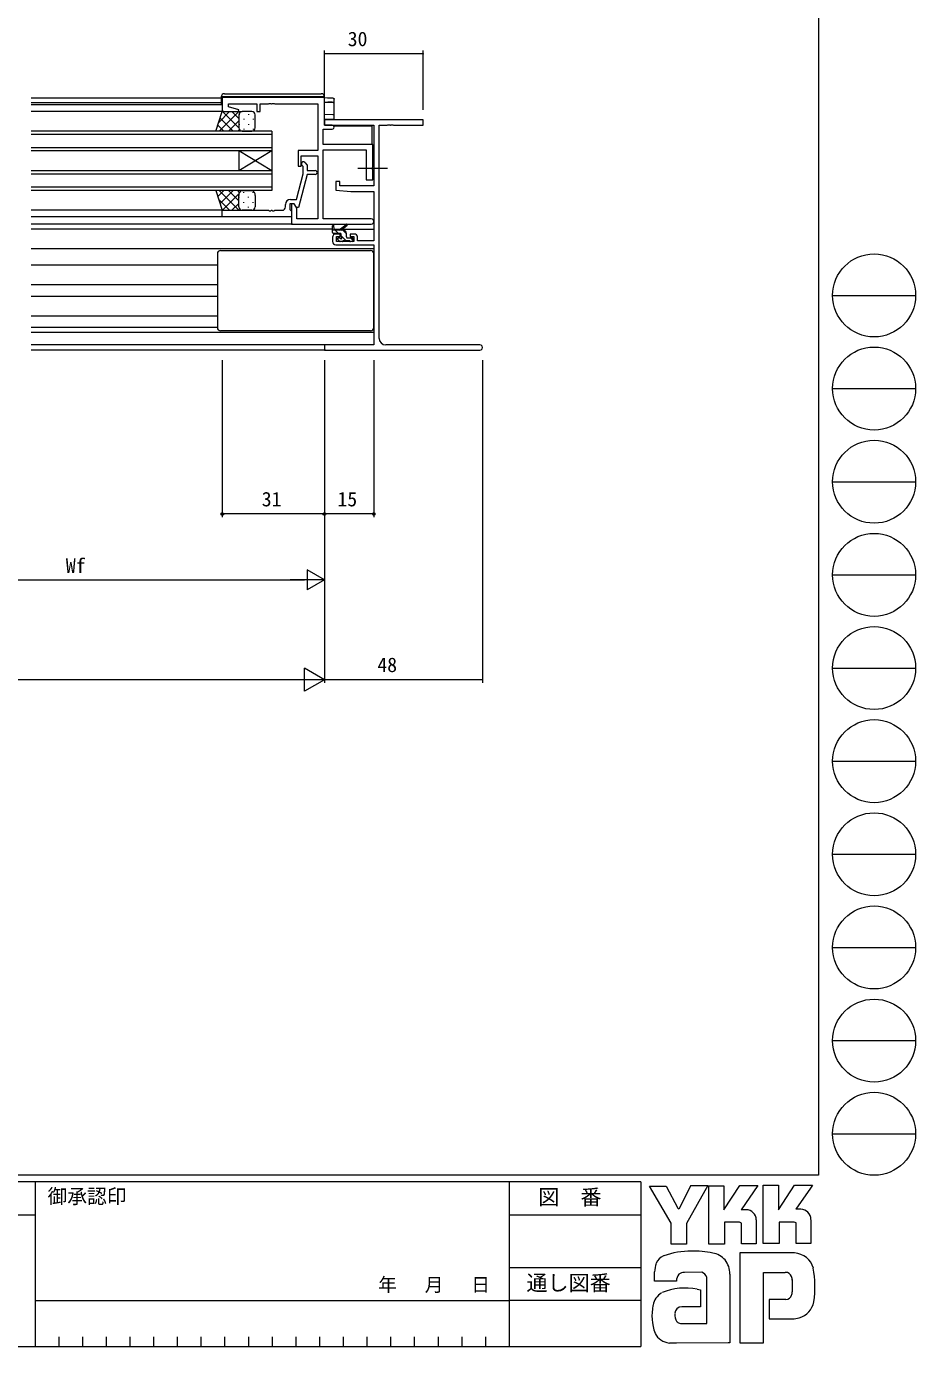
# Model space of a CAD drawing. Units: millimetres, scale not verified. Extents: x -567 to 567, y -403 to 403.
# Drawn here: x 296.7 to 566.7, y -403 to -2.2 of the extents above; entities that cross this region are included whole.
import ezdxf
from ezdxf.enums import TextEntityAlignment as Align

# ---------------------------------------------------------------- set-up
doc = ezdxf.new("R2010")
doc.units = ezdxf.units.MM
doc.header["$LTSCALE"] = 2
doc.linetypes.add('CHAIN2', pattern=[12, 9, -1, 1, -1])
for name, color, linetype, lineweight in [('0-1_USER1', 4, 'Continuous', 9), ('0-2_YKK_ZWAK', 2, 'Continuous', 9), ('0-3_YKK_11', 7, 'Continuous', 9), ('0-4_YKK_12', 6, 'Continuous', 9), ('0-5_YKK_13', 7, 'Continuous', 9)]:
    doc.layers.add(name, color=color, linetype=linetype, lineweight=lineweight)
doc.styles.add('ＭＳ ゴシック', font='')
doc.styles.get('ＭＳ ゴシック').set_extended_font_data('MS Gothic')

msp = doc.modelspace()

# ---------------------------------------------------------------- linework, layer by layer
at = {"layer": '0-1_USER1'}
for p, q in [((356.358, -23.648), (355.858, -23.648)), ((355.858, -23.648), (355.858, -26.047)), ((386.658, -23.648), (356.358, -23.648)), ((356.858, -22.648), (386.158, -22.648)), ((387.158, -23.648), (386.658, -23.648)), ((387.158, -24.348), (387.158, -23.648)), ((387.21, -23.953), (387.158, -23.952)), ((358.361, -28.048), (355.056, -31.353)), ((361.19, -28.048), (355.19, -34.048)), ((361.158, -32.968), (356.238, -28.048)), ((361.158, -30.14), (359.066, -28.048)), ((361.923, -28.076), (361.895, -28.048)), ((365.158, -28.048), (362.158, -28.048)), ((387.158, -25.283), (387.21, -25.282)), ((389.863, -25.362), (387.158, -25.409)), ((390.158, -24.983), (390.158, -24.347)), ((390.158, -25.072), (390.158, -24.983)), ((390.158, -29.33), (390.158, -25.072)), ((359.409, -34.048), (355.471, -30.109)), ((361.158, -30.908), (358.018, -34.048)), ((361.158, -29.048), (361.158, -33.048)), ((361.158, -29.048), (361.158, -33.048)), ((361.248, -28.868), (361.248, -29.068)), ((361.248, -31.898), (361.248, -32.098)), ((362.663, -30.283), (362.663, -30.483)), ((364.078, -28.868), (364.078, -29.068)), ((364.078, -31.898), (364.078, -32.098)), ((365.493, -30.283), (365.493, -30.483)), ((366.158, -33.048), (366.158, -29.048)), ((387.187, -28.983), (387.158, -28.983)), ((387.158, -30.343), (387.184, -30.342)), ((387.184, -30.342), (390.158, -30.29)), ((389.863, -29.03), (387.187, -28.983)), ((390.158, -30.29), (390.158, -29.33)), ((356.581, -34.048), (354.764, -32.231)), ((361.313, -33.582), (360.847, -34.048)), ((362.158, -34.048), (365.158, -34.048)), ((362.663, -33.313), (362.663, -33.513)), ((365.493, -33.313), (365.493, -33.513)), ((389.927, -32.375), (401.658, -32.477)), ((401.658, -38.065), (401.658, -32.477)), ((356.581, -52.048), (354.764, -53.865)), ((361.19, -58.048), (355.19, -52.048)), ((359.409, -52.048), (355.471, -55.987)), ((361.158, -55.188), (358.018, -52.048)), ((361.422, -52.624), (360.847, -52.048)), ((362.158, -52.048), (365.158, -52.048)), ((358.361, -58.048), (355.056, -54.743)), ((361.214, -53.072), (356.238, -58.048)), ((361.158, -55.956), (359.066, -58.048)), ((361.158, -57.048), (361.158, -53.548)), ((361.158, -57.048), (361.158, -53.548)), ((361.248, -54.198), (361.248, -53.998)), ((362.663, -52.783), (362.663, -52.583)), ((362.663, -55.813), (362.663, -55.613)), ((364.078, -54.198), (364.078, -53.998)), ((365.493, -52.783), (365.493, -52.583)), ((365.493, -55.813), (365.493, -55.613)), ((366.158, -53.548), (366.158, -57.048)), ((361.248, -57.228), (361.248, -57.028)), ((361.923, -58.02), (361.895, -58.048)), ((365.158, -58.048), (362.158, -58.048)), ((364.078, -57.228), (364.078, -57.028)), ((389.658, -64.748), (389.658, -62.749)), ((392.858, -64.048), (389.658, -64.048)), ((389.958, -62.922), (390.157, -64.048)), ((391.471, -65.048), (390.471, -64.048)), ((391.558, -64.048), (393.776, -62.365)), ((392.158, -64.048), (393.978, -62.647)), ((393.858, -65.19), (392.716, -64.048)), ((391.958, -65.048), (389.958, -65.048)), ((391.746, -67.46), (391.246, -66.96)), ((391.458, -66.448), (391.797, -66.448)), ((392.558, -67.548), (391.958, -67.548)), ((392.258, -65.987), (392.258, -65.348)), ((393.771, -67.348), (392.258, -65.835)), ((394.858, -67.348), (392.758, -67.348)), ((393.858, -66.148), (393.858, -65.048)), ((394.158, -66.448), (395.558, -66.448)), ((395.558, -67.548), (395.058, -67.548)), ((395.858, -67.19), (395.116, -66.448)), ((395.858, -66.748), (395.858, -67.248)), ((354.658, -71.248), (354.658, -93.648)), ((355.658, -70.248), (401.158, -70.248)), ((402.158, -93.648), (402.158, -71.248)), ((354.658, -93.648), (298.158, -93.648)), ((401.158, -94.648), (355.658, -94.648))]:
    msp.add_line(p, q, dxfattribs=at)
at = {"layer": '0-1_USER1', "linetype": 'CHAIN2'}
msp.add_line((406.288, -45.348), (397.358, -45.348), dxfattribs=at)
at = {"layer": '0-1_USER1'}
for points in [[(389.838, -24.039), (389.839, -24.039), (389.84, -24.039), (389.841, -24.039), (389.842, -24.039), (389.843, -24.039), (389.844, -24.039), (389.845, -24.039), (389.846, -24.039), (389.847, -24.04), (389.848, -24.04), (389.849, -24.04), (389.85, -24.04), (389.851, -24.04), (389.852, -24.04), (389.853, -24.04), (389.854, -24.04), (389.855, -24.04), (389.856, -24.04), (389.857, -24.041), (389.858, -24.041), (389.859, -24.041), (389.86, -24.041), (389.861, -24.041), (389.862, -24.041), (389.863, -24.041), (389.864, -24.041), (389.864, -24.041), (389.865, -24.041), (389.866, -24.042), (389.867, -24.042), (389.868, -24.042), (389.869, -24.042), (389.87, -24.042), (389.871, -24.042), (389.872, -24.042), (389.873, -24.042), (389.873, -24.042), (389.874, -24.043), (389.875, -24.043)], [(389.875, -24.043), (389.876, -24.043), (389.877, -24.043), (389.878, -24.043), (389.879, -24.043), (389.88, -24.043), (389.881, -24.044), (389.881, -24.044), (389.882, -24.044), (389.883, -24.044), (389.884, -24.044), (389.885, -24.044), (389.886, -24.044), (389.887, -24.045), (389.888, -24.045), (389.889, -24.045), (389.89, -24.045), (389.891, -24.045), (389.892, -24.045), (389.893, -24.046), (389.894, -24.046), (389.894, -24.046), (389.895, -24.046), (389.896, -24.046), (389.897, -24.046), (389.898, -24.047), (389.899, -24.047), (389.901, -24.047), (389.902, -24.047), (389.903, -24.047), (389.904, -24.048), (389.905, -24.048), (389.906, -24.048), (389.907, -24.048), (389.908, -24.049), (389.909, -24.049), (389.91, -24.049), (389.912, -24.049), (389.913, -24.05), (389.914, -24.05)], [(362.158, -34.048), (354.158, -34.048), (356.158, -28.048), (362.158, -28.048)], [(389.914, -24.05), (389.915, -24.05), (389.917, -24.05), (389.918, -24.051), (389.919, -24.051), (389.92, -24.051), (389.922, -24.052), (389.923, -24.052), (389.925, -24.052), (389.926, -24.053), (389.928, -24.053), (389.929, -24.054), (389.931, -24.054), (389.932, -24.054), (389.934, -24.055), (389.935, -24.055), (389.937, -24.056), (389.939, -24.056), (389.941, -24.057), (389.942, -24.057), (389.944, -24.058), (389.946, -24.058), (389.948, -24.059), (389.95, -24.06), (389.952, -24.06), (389.954, -24.061), (389.956, -24.062), (389.958, -24.063), (389.96, -24.063), (389.962, -24.064), (389.965, -24.065), (389.967, -24.066), (389.969, -24.067), (389.972, -24.068), (389.974, -24.069), (389.977, -24.07), (389.979, -24.071), (389.982, -24.072), (389.984, -24.074), (389.987, -24.075)], [(389.987, -24.075), (389.99, -24.076), (389.992, -24.078), (389.995, -24.079), (389.998, -24.08), (390, -24.082), (390.003, -24.083), (390.006, -24.085), (390.009, -24.087), (390.011, -24.088), (390.014, -24.09), (390.017, -24.092), (390.02, -24.094), (390.023, -24.095), (390.026, -24.097), (390.028, -24.099), (390.031, -24.101), (390.034, -24.103), (390.037, -24.105), (390.04, -24.107), (390.042, -24.11), (390.045, -24.112), (390.048, -24.114), (390.051, -24.116), (390.054, -24.119), (390.056, -24.121), (390.059, -24.123), (390.062, -24.126), (390.064, -24.128), (390.067, -24.131), (390.069, -24.133), (390.072, -24.136), (390.075, -24.139), (390.077, -24.141), (390.08, -24.144), (390.082, -24.147), (390.084, -24.15), (390.087, -24.152), (390.089, -24.155), (390.092, -24.158)], [(390.092, -24.158), (390.094, -24.161), (390.096, -24.164), (390.098, -24.167), (390.101, -24.17), (390.103, -24.173), (390.105, -24.176), (390.107, -24.179), (390.109, -24.182), (390.111, -24.185), (390.113, -24.189), (390.115, -24.192), (390.117, -24.195), (390.119, -24.198), (390.121, -24.202), (390.122, -24.205), (390.124, -24.208), (390.126, -24.212), (390.128, -24.215), (390.129, -24.218), (390.131, -24.222), (390.132, -24.225), (390.134, -24.229), (390.135, -24.232), (390.137, -24.236), (390.138, -24.239), (390.14, -24.243), (390.141, -24.246), (390.142, -24.25), (390.143, -24.254), (390.144, -24.257), (390.146, -24.261), (390.147, -24.264), (390.148, -24.268), (390.149, -24.272), (390.15, -24.275), (390.15, -24.279), (390.151, -24.283), (390.152, -24.286), (390.153, -24.29)], [(390.153, -24.29), (390.153, -24.294), (390.154, -24.298), (390.155, -24.301), (390.155, -24.305), (390.156, -24.309), (390.156, -24.313), (390.157, -24.316), (390.157, -24.32), (390.157, -24.324), (390.157, -24.328), (390.158, -24.332), (390.158, -24.335), (390.158, -24.339), (390.158, -24.343), (390.158, -24.347)], [(362.158, -52.048), (354.158, -52.048), (356.158, -58.048), (362.158, -58.048)]]:
    msp.add_lwpolyline(points, dxfattribs=at)
for centre, radius, start, end in [((356.858, -23.648), 1, 90, 180), ((386.158, -23.648), 1, 0, 90), ((362.158, -29.048), 1, 90.0001, 180.0001), ((362.158, -29.048), 1, 90.0001, 180.0001), ((365.158, -29.048), 1, 0.0001, 90.0001), ((389.858, -24.983), 0.3, 270.99554, 359.99574), ((389.858, -29.33), 0.3, 0, 89), ((362.158, -33.048), 1, 180.0001, 270.0001), ((362.158, -33.048), 1, 180.0001, 270.0001), ((365.158, -33.048), 1, 270.0001, 0.0001), ((362.69, -53.486), 1.534, 110.30864, 182.31157), ((362.69, -53.486), 1.534, 110.30864, 182.31157), ((364.626, -53.486), 1.534, 357.6883, 69.69119), ((362.158, -57.048), 1, 179.9999, 269.9999), ((362.158, -57.048), 1, 179.9999, 269.9999), ((365.158, -57.048), 1, 269.9999, 359.9999), ((389.858, -62.749), 0.2, 300, 180), ((392.858, -65.048), 1, 0, 90), ((393.958, -62.448), 0.2, 275.58289, 155.58289), ((389.958, -64.748), 0.3, 180, 270), ((391.458, -66.748), 0.3, 90, 225), ((391.958, -67.248), 0.3, 225, 270), ((391.797, -66.748), 0.3, 33.05573, 90), ((391.958, -65.348), 0.3, 0, 90), ((392.258, -66.448), 0.25, 213.05573, 56.94427), ((392.558, -65.987), 0.3, 180, 236.94427), ((392.558, -67.348), 0.2, 270, 0), ((394.158, -66.148), 0.3, 180, 270), ((395.058, -67.348), 0.2, 180, 270), ((395.558, -66.748), 0.3, 0, 90), ((395.558, -67.248), 0.3, 270, 0), ((355.658, -71.248), 1, 90, 180), ((401.158, -71.248), 1, 0, 90), ((355.658, -93.648), 1, 180, 270), ((401.158, -93.648), 1, 270, 0)]:
    msp.add_arc(centre, radius, start, end, dxfattribs=at)
for centre, major_axis, ratio, start_param, end_param in [((387.163, -24), (-2.7, 0.047), 0.01745, 3.3351809, 4.6952404), ((387.163, -25.33), (2.7, 0.047), 0.01745, 0.1193731, 1.5530383), ((387.163, -25.33), (2.7, 0.047), 0.01745, 6.2828806, 6.4025584), ((389.858, -25.072), (-0.3, 0), 0.965547, 1.5882496, 3.1415927)]:
    msp.add_ellipse(centre, major_axis=major_axis, ratio=ratio, start_param=start_param, end_param=end_param, dxfattribs=at)
at = {"layer": '0-2_YKK_ZWAK'}
for p, q in [((355.858, -24.048), (298.158, -24.048)), ((355.858, -25.448), (298.158, -25.448)), ((356.158, -26.047), (298.158, -26.047)), ((356.658, -28.048), (298.158, -28.048)), ((371.158, -34.048), (298.158, -34.048)), ((371.158, -35.048), (298.158, -35.048)), ((371.158, -34.048), (371.158, -40.048)), ((371.158, -39.048), (298.158, -39.048)), ((371.158, -40.048), (298.158, -40.048)), ((361.158, -40.048), (361.158, -46.048)), ((371.158, -40.048), (361.158, -46.048)), ((371.158, -46.048), (361.158, -40.048)), ((371.158, -40.048), (371.158, -46.048)), ((371.158, -46.048), (298.158, -46.048)), ((371.158, -47.048), (298.158, -47.048)), ((371.158, -46.048), (371.158, -52.048)), ((371.158, -51.048), (298.158, -51.048)), ((371.158, -52.048), (298.158, -52.048)), ((356.658, -58.048), (298.158, -58.048)), ((356.458, -60.048), (298.158, -60.048)), ((377.458, -62.248), (298.158, -62.248)), ((389.658, -63.748), (298.158, -63.748)), ((390.104, -63.748), (391.954, -63.748)), ((392.548, -63.748), (402.158, -63.748)), ((402.158, -69.748), (298.158, -69.748)), ((354.658, -74.748), (298.158, -74.748)), ((354.658, -80.635), (298.158, -80.635)), ((354.658, -84.261), (298.158, -84.261)), ((354.658, -90.148), (298.158, -90.148)), ((402.158, -95.148), (298.158, -95.148)), ((401.858, -98.918), (298.158, -98.918)), ((387.458, -100.548), (298.158, -100.548))]:
    msp.add_line(p, q, dxfattribs=at)
at = {"layer": '0-3_YKK_11'}
for p, q in [((375.358, -57.048), (375.358, -56.248)), ((389.658, -66.248), (389.658, -67.548)), ((434.343, -98.918), (405.788, -98.918))]:
    msp.add_line(p, q, dxfattribs=at)
for points in [[(387.158, -23.848), (356.158, -23.848), (356.158, -28.048), (361.119, -28.048), (361.187, -27.525), (358.058, -26.687), (358.058, -25.748), (366.658, -25.748), (366.658, -28.048), (367.658, -28.048), (367.658, -25.748), (370.2, -25.748), (370.383, -25.628), (370.933, -25.628), (371.116, -25.748), (371.2, -25.748), (371.383, -25.628), (371.933, -25.628), (372.116, -25.748), (385.158, -25.748), (385.158, -39.848), (379.158, -39.848), (379.158, -44.648), (380.158, -44.648), (380.158, -41.478), (385.158, -41.478), (385.158, -60.618), (378.788, -60.618), (378.788, -57.485), (377.958, -56.048), (377.158, -56.048), (377.158, -62.248), (401.343, -62.248)], [(389.558, -32.248), (387.158, -32.248), (387.158, -23.848)], [(403.788, -96.918), (403.788, -32.178), (406.2, -32.178), (406.383, -32.058), (406.933, -32.058), (407.116, -32.178), (407.2, -32.178), (407.383, -32.058), (407.933, -32.058), (408.116, -32.178), (417.158, -32.178), (417.158, -30.548), (387.158, -30.548), (387.158, -32.178), (402.158, -32.178), (402.158, -50.648), (391.858, -50.648), (391.858, -49.348), (390.658, -49.348), (390.658, -51.954), (395.158, -52.348), (402.158, -52.348), (402.158, -67.348), (397.258, -67.348), (397.258, -66.248)], [(401.343, -60.618), (386.788, -60.618), (386.788, -39.678), (399.858, -39.678), (399.858, -48.848), (401.858, -48.848), (401.858, -45.806), (401.738, -45.623), (401.738, -45.073), (401.858, -44.89), (401.858, -38.048), (386.788, -38.048), (386.788, -33.448), (389.558, -33.448)], [(381.182, -43.523), (381.958, -44.299), (381.958, -45.948), (384.358, -45.948)], [(384.358, -47.148), (381.957, -47.148), (379.251, -57.248), (378.651, -57.248), (377.958, -56.048), (376.658, -56.048), (376.658, -57.848), (376.858, -58.048), (377.158, -58.348), (377.158, -60.048)], [(376.858, -54.748), (378.678, -54.748), (380.758, -46.986), (380.758, -44.796), (380.334, -44.372)], [(377.158, -60.048), (356.158, -60.048), (356.158, -58.048), (370.2, -58.048), (370.383, -58.168), (370.933, -58.168), (371.116, -58.048), (371.2, -58.048), (371.383, -58.168), (371.933, -58.168), (372.116, -58.048), (374.358, -58.048)], [(396.258, -65.248), (394.958, -65.248), (394.958, -66.048), (396.058, -66.048), (396.058, -67.548), (390.858, -67.548), (390.858, -66.048), (391.958, -66.048), (391.958, -65.248), (390.658, -65.248)], [(390.658, -68.548), (402.158, -68.548), (402.158, -98.918), (387.158, -98.918), (387.158, -100.548), (434.343, -100.548)]]:
    msp.add_lwpolyline(points, dxfattribs=at)
for centre, radius, start, end in [((389.558, -32.848), 0.6, 269.99999, 90.00001), ((380.758, -43.948), 0.6, 44.99999, 225.00001), ((384.358, -46.548), 0.6, 269.99999, 90.00001), ((376.858, -56.248), 1.5, 90.00001, 179.99999), ((374.358, -57.048), 1, 270.00001, 359.99999), ((401.343, -61.433), 0.815, 269.99999, 90.00001), ((390.658, -66.248), 1, 90.00001, 179.99999), ((390.658, -67.548), 1, 180.00001, 269.99999), ((396.258, -66.248), 1, 0.00001, 89.99999), ((405.788, -96.918), 2, 180.00001, 269.99999), ((434.343, -99.733), 0.815, 269.99999, 90.00001)]:
    msp.add_arc(centre, radius, start, end, dxfattribs=at)
at = {"layer": '0-4_YKK_12'}
for p, q in [((387.158, -27.548), (387.158, -9.548)), ((417.158, -10.548), (387.158, -10.548)), ((417.158, -27.548), (417.158, -9.548)), ((356.158, -103.548), (356.158, -151.245)), ((387.158, -103.548), (387.158, -151.245)), ((387.158, -103.548), (387.158, -151.245)), ((387.158, -103.548), (387.158, -201.548)), ((387.158, -103.548), (387.158, -201.548)), ((402.158, -103.548), (402.158, -151.245)), ((435.158, -103.548), (435.158, -201.548)), ((387.158, -150.245), (356.158, -150.245)), ((402.158, -150.245), (387.158, -150.245)), ((387.158, -153.245), (387.158, -171.245)), ((387.158, -170.245), (381.962, -167.245)), ((381.962, -167.245), (381.962, -173.245)), ((243.158, -170.245), (381.158, -170.245)), ((387.158, -170.245), (376.766, -170.245)), ((387.158, -170.245), (381.962, -173.245)), ((387.158, -200.548), (381.096, -197.048)), ((381.096, -204.048), (381.096, -197.048)), ((380.158, -200.548), (54.158, -200.548)), ((387.158, -200.548), (375.034, -200.548)), ((387.158, -200.548), (381.096, -204.048)), ((435.158, -200.548), (387.158, -200.548))]:
    msp.add_line(p, q, dxfattribs=at)
for centre in [(356.158, -150.245), (387.158, -150.245), (387.158, -150.245), (402.158, -150.245)]:
    msp.add_circle(centre, 0.425, dxfattribs=at)
for centre, start, end in [((387.158, -10.548), 0, 180), ((387.158, -10.548), 180, 0), ((417.158, -10.548), 0, 180), ((417.158, -10.548), 180, 0), ((435.158, -200.548), 0, 180), ((435.158, -200.548), 180, 0)]:
    msp.add_arc(centre, 0.106, start, end, dxfattribs=at)
at = {"layer": '0-5_YKK_13'}
for p, q in [((537.274, 399), (537.274, -351)), ((541.526, -83.88), (566.726, -83.88)), ((541.526, -112.16), (566.726, -112.16)), ((541.526, -140.44), (566.726, -140.44)), ((541.526, -168.72), (566.726, -168.72)), ((541.526, -197), (566.726, -197)), ((541.526, -225.28), (566.726, -225.28)), ((541.526, -253.56), (566.726, -253.56)), ((541.526, -281.84), (566.726, -281.84)), ((541.526, -310.12), (566.726, -310.12)), ((541.526, -338.4), (566.726, -338.4)), ((537.274, -351), (-562.726, -351)), ((483.274, -353), (-562.726, -353)), ((299.274, -353), (299.274, -403)), ((443.274, -353), (443.274, -403)), ((483.274, -353), (483.274, -403)), ((492.462, -365.569), (485.898, -354.294)), ((485.898, -354.294), (490.918, -354.294)), ((490.918, -354.294), (494.509, -361.013)), ((498.468, -354.14), (494.818, -361.245)), ((503.648, -354.14), (497.173, -365.608)), ((498.468, -354.14), (503.648, -354.14)), ((503.931, -371.902), (503.931, -354.178)), ((503.931, -354.178), (508.526, -354.178)), ((508.526, -361.462), (513.352, -354.101)), ((508.526, -354.178), (508.526, -361.462)), ((513.352, -354.101), (518.817, -354.101)), ((518.817, -354.101), (513.76, -361.438)), ((520.38, -371.748), (520.38, -354.024)), ((520.38, -354.024), (525.052, -354.024)), ((525.052, -361.441), (529.956, -354.024)), ((525.052, -354.024), (525.052, -361.441)), ((529.956, -354.024), (535.362, -354.024)), ((534.822, -354.951), (530.362, -361.322)), ((535.362, -354.024), (534.822, -354.951)), ((270.68, -362.999), (299.274, -362.999)), ((443.274, -363), (483.274, -363)), ((494.509, -361.013), (494.818, -361.245)), ((515.244, -361.438), (513.76, -361.438)), ((518.333, -364.527), (518.333, -371.786)), ((531.846, -361.322), (530.362, -361.322)), ((534.937, -364.527), (534.937, -371.709)), ((492.462, -371.941), (492.462, -365.569)), ((497.173, -365.608), (497.173, -371.941)), ((513.236, -365.26), (508.68, -365.26)), ((508.68, -365.26), (508.68, -371.902)), ((513.854, -365.492), (513.236, -365.26)), ((513.854, -371.786), (513.854, -365.492)), ((530.42, -371.709), (530.42, -365.453)), ((497.173, -371.941), (492.462, -371.941)), ((508.68, -371.902), (503.931, -371.902)), ((518.333, -371.786), (513.854, -371.786)), ((525.245, -371.748), (520.38, -371.748)), ((530.42, -371.637), (530.492, -371.709)), ((534.937, -371.709), (530.42, -371.709)), ((513.314, -374.566), (513.314, -401.866)), ((529.879, -374.566), (513.314, -374.566)), ((443.274, -378.999), (483.274, -378.999)), ((501.768, -380.436), (496.486, -380.536)), ((520.496, -401.866), (520.496, -380.513)), ((520.496, -380.513), (527.137, -380.513)), ((503.313, -395.958), (503.313, -382.057)), ((510.302, -380.976), (510.302, -401.828)), ((529.236, -382.652), (529.261, -386.415)), ((500.378, -385.533), (501.382, -385.764)), ((501.382, -385.764), (501.382, -390.9)), ((527.292, -388.699), (522.234, -388.699)), ((522.234, -388.699), (522.234, -394.607)), ((299.274, -389), (443.274, -389)), ((483.274, -388.999), (443.274, -388.999)), ((501.382, -390.9), (495.676, -390.907)), ((495.281, -395.958), (503.313, -395.958)), ((502.695, -395.958), (503.197, -395.958)), ((503.313, -395.957), (503.314, -395.958)), ((522.234, -394.607), (529.84, -394.607)), ((529.84, -394.607), (531.385, -394.259)), ((306.474, -400), (306.474, -403)), ((313.674, -400), (313.674, -403)), ((320.874, -400), (320.874, -403)), ((328.074, -400), (328.074, -403)), ((335.274, -400), (335.274, -403)), ((342.474, -400), (342.474, -403)), ((349.674, -400), (349.674, -403)), ((356.874, -400), (356.874, -403)), ((364.074, -400), (364.074, -403)), ((371.274, -400), (371.274, -403)), ((378.474, -400), (378.474, -403)), ((385.674, -400), (385.674, -403)), ((392.874, -400), (392.874, -403)), ((400.074, -400), (400.074, -403)), ((407.274, -400), (407.274, -403)), ((414.474, -400), (414.474, -403)), ((421.674, -400), (421.674, -403)), ((428.874, -400), (428.874, -403)), ((436.074, -400), (436.074, -403)), ((-562.726, -403), (483.274, -403)), ((494.084, -401.944), (491.96, -401.944)), ((509.838, -401.905), (494.084, -401.944)), ((510.302, -401.828), (509.838, -401.905)), ((513.314, -401.866), (519.376, -401.866)), ((519.376, -401.866), (520.496, -401.866))]:
    msp.add_line(p, q, dxfattribs=at)
for points in [[(530.42, -365.453), (529.802, -365.222), (525.245, -365.222), (525.245, -371.748)], [(494.084, -383.1), (487.443, -383.1), (487.443, -380.344)]]:
    msp.add_lwpolyline(points, dxfattribs=at)
for centre in [(554.126, -83.88), (554.126, -112.16), (554.126, -140.44), (554.126, -168.72), (554.126, -197), (554.126, -225.28), (554.126, -253.56), (554.126, -281.84), (554.126, -310.12), (554.126, -338.4)]:
    msp.add_circle(centre, 12.6, dxfattribs=at)
for centre, radius, start, end in [((515.244, -364.527), 3.089, 0.00166, 89.99604), ((531.846, -364.411), 3.089, 0.00166, 89.99604), ((491.283, -378.793), 3.491, 109.02127, 161.51264), ((498.591, -399.287), 25.257, 89.89165, 109.30848), ((499.333, -403.662), 29.64, 78.7801, 91.46938), ((504.032, -380.852), 6.355, 40.66422, 80.31694), ((503.715, -380.836), 6.588, 358.78059, 38.76563), ((529.662, -380.772), 6.202, 14.44572, 87.08746), ((494.644, -380.38), 7.196, 158.41083, 179.71775), ((496.295, -382.958), 2.43, 85.50551, 126.78038), ((501.068, -382.649), 2.321, 14.7552, 72.44995), ((527.366, -382.256), 1.756, 16.43123, 96.91661), ((506.368, -384.696), 29.8, 350.99027, 10.67625), ((497.096, -383.01), 3.013, 138.46382, 181.71359), ((524.033, -383.297), 5.248, 4.93423, 17.03552), ((492.455, -391.468), 5.583, 121.82711, 169.08475), ((496.874, -404.22), 19.013, 79.38098, 112.05825), ((527.293, -386.834), 1.865, 269.95468, 342.90145), ((524.002, -385.916), 5.281, 343.6902, 354.75362), ((502.487, -393.564), 15.832, 168.76372, 199.80079), ((495.688, -392.97), 2.064, 90.33953, 178.03639), ((529.752, -388.35), 6.13, 285.44291, 349.90448), ((496.963, -393.469), 3.384, 171.08203, 216.71923), ((495.631, -393.807), 2.18, 230.9728, 260.75491), ((492.474, -396.489), 5.461, 207.31435, 263.59464)]:
    msp.add_arc(centre, radius, start, end, dxfattribs=at)

# ---------------------------------------------------------------- texts
at = {"layer": '0-4_YKK_12', "style": 'ＭＳ ゴシック'}
for s, p in [('30', (394.25, -9.548)), ('31', (368.138, -149.245)), ('15', (391.138, -149.245)), ('Wf', (308.638, -169.445)), ('48', (403.25, -199.548))]:
    msp.add_text(s, height=4.399, dxfattribs=at).set_placement(p, align=Align.BOTTOM_LEFT)
at = {"layer": '0-5_YKK_13', "style": 'ＭＳ ゴシック'}
for s, height, p in [('御承認印', 4.399, (303.084, -360.904)), ('図\u3000番', 4.692, (452.128, -361.374)), ('通し図番', 4.692, (448.529, -387.406)), ('年   月   日', 4.147, (403.526, -387.527))]:
    msp.add_text(s, height=height, dxfattribs=at).set_placement(p, align=Align.BOTTOM_LEFT)

doc.saveas('drawing.dxf')
